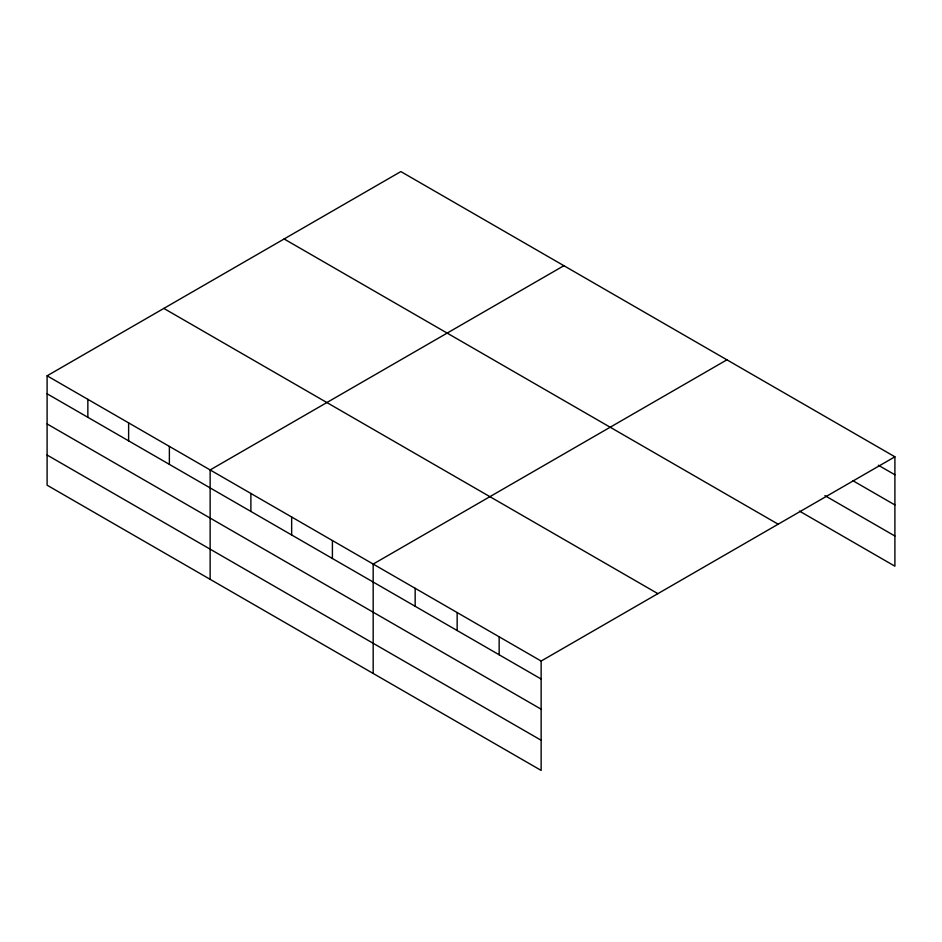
<?xml version="1.0" encoding="UTF-8"?>
<svg xmlns="http://www.w3.org/2000/svg" width="942" height="942" viewBox="0 0 942 942"><rect width="100%" height="100%" fill="white"/><g stroke="black" fill="none" stroke-linecap="round" stroke-linejoin="round"><path stroke-width="1.41" d="M541.144 709.185L541.144 661.048L47.1 375.811L47.1 485.201L541.144 770.426L541.144 709.185L47.1 423.947M799.464 511.094L894.9 566.189L894.9 456.799L400.856 171.574L47.1 375.811M563.893 265.703L210.137 469.94L210.137 579.318M726.93 359.82L373.173 564.07L373.173 673.448M541.144 661.048L894.9 456.799M878.356 465.23L894.9 474.78M852.91 480.703L894.9 504.947M824.909 495.622L894.9 536.022M284.119 238.974L778.163 524.199M163.837 308.411L657.881 593.648M47.1 393.78L541.144 679.017M47.1 455.033L541.144 740.259M499.154 636.804L499.154 654.772M457.153 612.559L457.153 630.528M415.163 588.314L415.163 606.283M332.408 540.531L332.408 558.5M291.655 517.005L291.655 534.974M250.89 493.467L250.89 511.435M169.372 446.402L169.372 464.371M128.618 422.876L128.618 440.844M87.853 399.337L87.853 417.306"/></g></svg>
